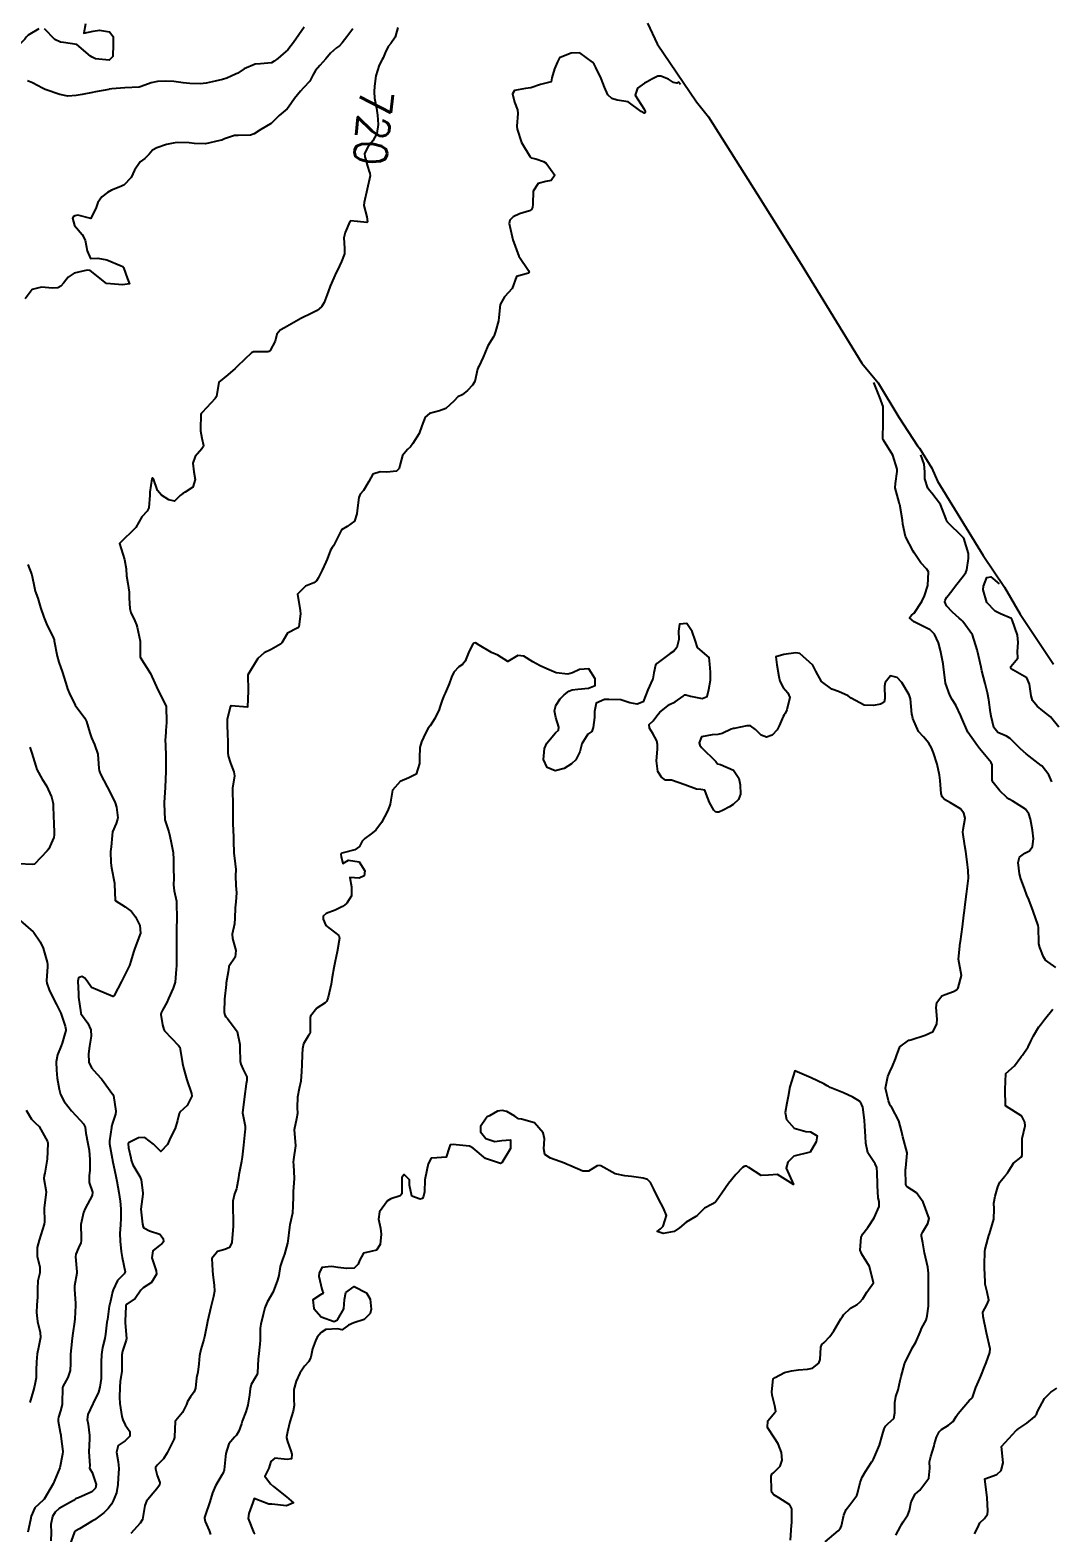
# Model space of a CAD drawing. Header units: metres. Extents: x 298520 to 308411, y 7433745 to 7450750.
# Drawn here: x 304753.3 to 304879.1, y 7439391.9 to 7439577.2 of the extents above; entities that cross this region are included whole.
import ezdxf
from ezdxf.enums import TextEntityAlignment as Align

# ---------------------------------------------------------------- set-up
doc = ezdxf.new("R2010")
doc.units = ezdxf.units.M
doc.header["$LTSCALE"] = 10
for name, color, linetype in [('Area', 45, 'Continuous'), ('Cotas', 45, 'Continuous'), ('Curvas de Nivel 1m', 11, 'Continuous'), ('Curvas de Nivel 5m', 15, 'Continuous')]:
    doc.layers.add(name, color=color, linetype=linetype)
doc.styles.add('Style-STANDARD', font='STANDARD.shx')

msp = doc.modelspace()

# ---------------------------------------------------------------- linework, layer by layer
at = {"layer": 'Area'}
msp.add_polyline3d([(304829.34, 7439578.03, 720.36), (304830.55, 7439575.45, 719.18), (304835.38, 7439568.32, 718.72), (304836.89, 7439566.45, 718.79), (304842.9, 7439556.89, 719.08), (304848.29, 7439548.29, 718.9), (304855.78, 7439536.12, 722.08), (304857.78, 7439533.69, 724.33), (304860.32, 7439529.45, 719.94), (304862.65, 7439525.91, 733.33), (304862.87, 7439525.65, 719.19), (304864.39, 7439523.17, 731.8), (304865.1, 7439521.56, 731.42), (304870.71, 7439512.41, 719.62), (304873.33, 7439508.52, 752.13), (304875.28, 7439505.16, 724.11), (304879.39, 7439499.01, 734.14)], dxfattribs=at)
at = {"layer": 'Curvas de Nivel 1m', "flags": 128}
for points, elevation in [([(304787.06, 7439577.53), (304785.75, 7439575.65), (304785.45, 7439575.24), (304785.03, 7439574.74), (304784.46, 7439574.22), (304783.79, 7439573.67), (304783.37, 7439573.32), (304783.01, 7439573.12), (304781.68, 7439573.02), (304781.01, 7439572.95), (304779.64, 7439572.37), (304779, 7439571.94), (304778.86, 7439571.86), (304778.61, 7439571.73), (304777.51, 7439571.23), (304776.99, 7439571.06), (304776.08, 7439570.86), (304774.98, 7439570.61), (304774.24, 7439570.53), (304772.98, 7439570.56), (304772.13, 7439570.66), (304770.98, 7439570.81), (304770.01, 7439570.86), (304768.98, 7439570.83), (304768.19, 7439570.65), (304766.98, 7439570.19), (304766.71, 7439570.13), (304764.97, 7439570.03), (304763.35, 7439569.91), (304763.02, 7439569.87), (304762.97, 7439569.85), (304761.35, 7439569.56), (304760.97, 7439569.48), (304759.69, 7439569.23), (304758.96, 7439569.08), (304757.91, 7439569.03), (304756.96, 7439569.24), (304755.14, 7439569.84), (304754.97, 7439569.91), (304754.79, 7439570.01), (304753.59, 7439570.64), (304752.98, 7439570.9)], 722), ([(304760.11, 7439577.95), (304759.89, 7439576.8), (304761.05, 7439577.02), (304761.85, 7439577.14), (304763.05, 7439576.93), (304763.51, 7439576.37), (304763.51, 7439575.91), (304763.52, 7439575.43), (304763.49, 7439573.91), (304763.01, 7439573.45), (304761.32, 7439573.63), (304761.01, 7439573.78), (304760.91, 7439573.84), (304760.72, 7439573.94), (304759.03, 7439575.38), (304757.39, 7439575.64), (304757.04, 7439575.66), (304756.32, 7439576), (304755.06, 7439577.33)], 723), ([(304754.37, 7439577.33), (304753.05, 7439576.55), (304752.8, 7439576.29), (304752.62, 7439576.04), (304751.83, 7439575.25), (304751.03, 7439575.14), (304749.46, 7439575.66), (304749.04, 7439575.85), (304748.57, 7439576.09), (304747.05, 7439576.83), (304746.29, 7439576.87), (304745.05, 7439576.6), (304743.1, 7439576.21), (304743.04, 7439576.22), (304742.9, 7439576.3), (304741.06, 7439577.46)], 723), ([(304793.06, 7439577.33), (304792.29, 7439576.33), (304791.72, 7439575.57), (304791.39, 7439575.23), (304791.03, 7439574.96), (304790.31, 7439574.3), (304789.72, 7439573.6), (304789, 7439572.8), (304788.45, 7439572.17), (304788.13, 7439571.62), (304787.74, 7439570.87), (304786.98, 7439570.03), (304786.58, 7439569.64), (304785.87, 7439568.73), (304785.12, 7439567.66), (304784.94, 7439567.46), (304783.97, 7439566.63), (304783.01, 7439565.68), (304782.97, 7439565.63), (304782.92, 7439565.6), (304781.7, 7439564.9), (304780.9, 7439564.36), (304780.42, 7439564.19), (304778.9, 7439564.18), (304778.47, 7439564.16), (304777.23, 7439563.75), (304777, 7439563.64), (304776.89, 7439563.61), (304776.68, 7439563.55), (304774.89, 7439563.15), (304773.49, 7439563.2), (304772.89, 7439563.27), (304771.4, 7439563.3), (304770.89, 7439563.24), (304770.1, 7439563.04), (304768.88, 7439562.65), (304768.38, 7439562.35), (304767.96, 7439561.86), (304767.41, 7439561.32), (304766.86, 7439560.93), (304766.13, 7439559.88), (304765.72, 7439559), (304764.83, 7439558.06), (304764.72, 7439558.01), (304764.44, 7439557.9), (304763.3, 7439557.44), (304762.82, 7439557.16), (304762.12, 7439556.62), (304761.64, 7439555.93), (304761.42, 7439555.31), (304760.78, 7439553.94), (304759.15, 7439554.33), (304758.79, 7439554.25), (304758.6, 7439554.16), (304758.49, 7439553.97), (304758.77, 7439553.09), (304759.69, 7439551.96), (304760.07, 7439551.28), (304760.33, 7439549.95), (304760.72, 7439549), (304761.61, 7439549.04), (304762.72, 7439548.84), (304764.5, 7439548.1), (304764.7, 7439548.01), (304764.78, 7439547.9), (304765.3, 7439546.5), (304765.51, 7439545.89), (304764.68, 7439545.76), (304762.68, 7439545.92), (304760.7, 7439547.51), (304760.33, 7439547.58), (304758.7, 7439547.21), (304757.97, 7439546.7), (304757.38, 7439545.98), (304757.05, 7439545.61), (304756.68, 7439545.41), (304756.05, 7439545.37), (304754.68, 7439545.46), (304753.52, 7439545.19), (304752.66, 7439544.04)], 721), ([(304833.44, 7439570.46), (304833.24, 7439570.7), (304833.15, 7439570.75), (304832.99, 7439570.6), (304832.58, 7439570.68), (304831.96, 7439571.1), (304831, 7439571.47), (304830.63, 7439571.48), (304829.9, 7439571.12), (304829.33, 7439570.79), (304828.99, 7439570.63), (304828.11, 7439570.01), (304827.84, 7439569.14), (304828.95, 7439567.41), (304829.09, 7439567.13), (304829.06, 7439567.01), (304828.94, 7439566.91), (304828.56, 7439567.13), (304826.96, 7439568.3), (304825.62, 7439568.52), (304824.97, 7439568.71), (304824.47, 7439569.19), (304824.07, 7439570.11), (304823.64, 7439571.19), (304823.01, 7439572.54), (304822.78, 7439572.97), (304822.6, 7439573.21), (304821.03, 7439574.35), (304819.96, 7439574.31), (304819.02, 7439573.95), (304818.52, 7439573.76), (304818.25, 7439573.26), (304817.9, 7439572.37), (304817.59, 7439571.26), (304817.47, 7439570.78), (304816.99, 7439570.64), (304816.17, 7439570.47), (304814.98, 7439570.06), (304814.33, 7439569.96), (304812.98, 7439569.71), (304812.74, 7439569.32), (304812.96, 7439568.29), (304813.36, 7439567.32), (304813.4, 7439566.86), (304813.26, 7439565.32), (304813.29, 7439564.94), (304813.82, 7439563.31), (304814.88, 7439561.52), (304815.01, 7439561.43), (304815.61, 7439561.29), (304816.56, 7439560.97), (304816.87, 7439560.76), (304817.92, 7439559.26), (304817.49, 7439558.61), (304816.84, 7439558.5), (304815.89, 7439558.24), (304815.28, 7439557.29), (304815.22, 7439555.7), (304815.18, 7439555.29), (304815.06, 7439555.04), (304814.8, 7439554.88), (304813.58, 7439554.53), (304812.79, 7439554.14), (304812.39, 7439553.72), (304812.32, 7439553.33), (304812.38, 7439552.94), (304812.75, 7439551.32), (304813.49, 7439549.31), (304814.71, 7439547.51), (304814.77, 7439547.3), (304814.7, 7439547.22), (304813.22, 7439546.79), (304812.68, 7439545.32), (304811.73, 7439544.27), (304811.2, 7439543.34), (304811.03, 7439541.74), (304810.98, 7439541.34), (304810.62, 7439540.03), (304810.47, 7439539.5), (304810.4, 7439539.35), (304809.7, 7439538.26), (304809.3, 7439537.36), (304809.11, 7439536.83), (304808.57, 7439535.71), (304808.45, 7439535.48), (304808.42, 7439535.37), (304808.08, 7439533.84), (304807.8, 7439533.38), (304807.17, 7439532.75), (304806.53, 7439532.22), (304805.98, 7439531.94), (304805.5, 7439531.41), (304804.5, 7439530.53), (304803.71, 7439530.22), (304802.5, 7439529.9), (304801.95, 7439529.45), (304801.55, 7439528.38), (304801.21, 7439527.46), (304800.45, 7439526.22), (304800.14, 7439525.78), (304799.79, 7439525.48), (304799.17, 7439524.74), (304798.86, 7439523.49), (304798.77, 7439523.14), (304798.41, 7439522.81), (304797.22, 7439522.69), (304796.41, 7439522.72), (304795.5, 7439522.44), (304795.02, 7439521.53), (304794.38, 7439520.43), (304793.95, 7439519.97), (304793.79, 7439519.55), (304793.62, 7439518.28), (304793.56, 7439517.55), (304793.25, 7439516.63), (304792.33, 7439515.96), (304791.67, 7439515.57), (304790.98, 7439514.25), (304790.68, 7439513.58), (304790.5, 7439513.39), (304790.29, 7439513.05), (304789.9, 7439511.97), (304789.74, 7439511.6), (304789.25, 7439510.61), (304788.78, 7439509.6), (304788.58, 7439509.28), (304788.24, 7439509.04), (304787.21, 7439508.64), (304786.22, 7439507.63), (304786.55, 7439505.63), (304786.59, 7439505.23), (304786.38, 7439503.63), (304786.31, 7439503.5), (304786.18, 7439503.44), (304784.98, 7439502.84), (304784.28, 7439501.66), (304784.15, 7439501.46), (304782.99, 7439500.82), (304782.14, 7439500.41), (304781.33, 7439499.69), (304780.11, 7439497.71), (304780.16, 7439495.71), (304780.06, 7439493.71), (304778.06, 7439493.89), (304777.97, 7439493.82), (304777.94, 7439493.73), (304777.58, 7439492.19), (304777.57, 7439491.73), (304777.62, 7439490.13), (304777.63, 7439489.73), (304777.63, 7439488.1), (304777.68, 7439487.73), (304777.98, 7439486.79), (304778.37, 7439485.73), (304778.45, 7439485.24), (304778.23, 7439483.73), (304778.21, 7439483.46), (304778.25, 7439481.73), (304778.26, 7439481.37), (304778.26, 7439479.73), (304778.26, 7439479.35), (304778.34, 7439477.73), (304778.36, 7439477.23), (304778.39, 7439475.72), (304778.47, 7439475.09), (304778.63, 7439473.72), (304778.61, 7439472.93), (304778.62, 7439471.72), (304778.7, 7439470.81), (304778.64, 7439469.72), (304778.53, 7439468.96), (304778.5, 7439467.72), (304778.46, 7439467), (304778.19, 7439465.73), (304778.24, 7439465.2), (304778.64, 7439463.72), (304778.53, 7439462.88), (304777.78, 7439461.73), (304777.75, 7439461.65), (304777.67, 7439461.11), (304777.46, 7439459.73), (304777.43, 7439459.51), (304777.23, 7439457.74), (304777.21, 7439456.14), (304777.29, 7439455.73), (304777.41, 7439455.54), (304777.6, 7439455.34), (304778.8, 7439453.72), (304779.14, 7439452.13), (304779.13, 7439451.71), (304779.18, 7439450.07), (304779.25, 7439449.71), (304779.53, 7439449.06), (304779.99, 7439448.17), (304779.99, 7439447.7), (304779.91, 7439447.3), (304779.69, 7439445.71), (304779.46, 7439443.71), (304779.79, 7439442.05), (304779.79, 7439441.7), (304779.76, 7439441.38), (304779.58, 7439439.71), (304779.4, 7439438.26), (304779.34, 7439437.76), (304779.33, 7439437.71), (304779.02, 7439436.06), (304778.98, 7439435.71), (304778.7, 7439434.36), (304778.45, 7439433.72), (304778.25, 7439432.81), (304778.27, 7439431.72), (304778.31, 7439430.72), (304778.29, 7439429.72), (304778.23, 7439428.77), (304778.15, 7439427.72), (304777.87, 7439427.12), (304777.26, 7439426.86), (304776.37, 7439426.63), (304775.68, 7439425.75), (304775.74, 7439424.27), (304775.8, 7439423.75), (304775.95, 7439422.49), (304776, 7439421.75), (304775.87, 7439421.08), (304775.56, 7439419.75), (304775.16, 7439418.01), (304775.1, 7439417.81), (304775.09, 7439417.76), (304774.77, 7439416.12), (304774.68, 7439415.76), (304774.31, 7439414.56), (304774.15, 7439413.77), (304774.08, 7439412.78), (304773.93, 7439411.77), (304773.79, 7439411.06), (304773.65, 7439409.77), (304773.51, 7439409.32), (304773.04, 7439408.71), (304772.68, 7439408.14), (304772.54, 7439407.78), (304772.05, 7439406.76), (304771.22, 7439405.8), (304771.15, 7439405.65), (304771.09, 7439403.8), (304771.08, 7439403.7), (304770.98, 7439403.47), (304770.19, 7439401.81), (304769.71, 7439401.06), (304768.94, 7439400.27), (304768.75, 7439400.01), (304768.73, 7439399.83), (304768.92, 7439399.01), (304769.25, 7439398.16), (304769.23, 7439397.83), (304768.91, 7439397.37), (304768.18, 7439396.56), (304767.62, 7439395.84), (304767.4, 7439395.33), (304767.18, 7439393.85), (304767.12, 7439393.59), (304766.86, 7439393.15), (304765.71, 7439391.87)], 719), ([(304879.69, 7439461.62), (304878.42, 7439462.53), (304878.14, 7439462.96), (304877.72, 7439464.1), (304877.6, 7439464.54), (304877.59, 7439464.68), (304877.54, 7439466.54), (304877.5, 7439466.79), (304876.88, 7439468.55), (304876.33, 7439470.01), (304876.12, 7439470.56), (304875.8, 7439471.37), (304875.37, 7439472.56), (304875.21, 7439473.18), (304875.05, 7439474.57), (304875.18, 7439475.24), (304875.85, 7439475.71), (304876.42, 7439475.99), (304876.81, 7439476.55), (304876.92, 7439477.5), (304876.79, 7439478.55), (304876.55, 7439479.91), (304876.34, 7439480.56), (304875.92, 7439481.15), (304874.39, 7439482.12), (304873.94, 7439482.37), (304873.62, 7439482.58), (304872.76, 7439483.41), (304871.96, 7439484.43), (304871.87, 7439484.61), (304871.85, 7439484.72), (304871.84, 7439486.61), (304871.69, 7439486.91), (304870.28, 7439488.63), (304870.02, 7439488.95), (304868.84, 7439490.64), (304868.06, 7439492.43), (304867.98, 7439492.65), (304867.36, 7439493.94), (304866.9, 7439494.67), (304866.62, 7439495.21), (304866.1, 7439496.68), (304865.83, 7439498.68), (304865.78, 7439499.04), (304865.48, 7439500.69), (304865.2, 7439501.65), (304864.73, 7439502.69), (304864.19, 7439503.25), (304863.21, 7439503.74), (304862.2, 7439504.23), (304861.66, 7439504.74), (304861.89, 7439505.05), (304862.21, 7439505.3), (304863.17, 7439506.72), (304863.5, 7439507.45), (304863.89, 7439508.71), (304863.97, 7439510.4), (304863.8, 7439510.71), (304863.04, 7439511.48), (304862.29, 7439512.59), (304862.22, 7439512.73), (304862.09, 7439512.94), (304861.17, 7439514.74), (304860.83, 7439516.25), (304860.77, 7439516.75), (304860.45, 7439518.67), (304860.43, 7439518.75), (304860.37, 7439518.92), (304859.89, 7439520.75), (304859.9, 7439521.26), (304860.13, 7439522.75), (304860.13, 7439523.04), (304859.57, 7439524.76), (304858.46, 7439526.63), (304858.4, 7439526.71), (304858.37, 7439526.77), (304858.36, 7439526.88), (304858.39, 7439528.77), (304858.4, 7439530.66), (304858.38, 7439530.77), (304858.33, 7439530.96), (304858.07, 7439531.69), (304857.25, 7439533.74)], 719), ([(304753, 7439511.3), (304753.5, 7439510.03), (304753.83, 7439508.43), (304753.91, 7439508.02), (304754.22, 7439507.13), (304754.58, 7439506.01), (304754.97, 7439504.79), (304755.32, 7439504), (304756.16, 7439502.21), (304756.23, 7439501.99), (304756.26, 7439501.88), (304756.62, 7439499.99), (304756.84, 7439499.27), (304757.29, 7439497.98), (304757.79, 7439496.27), (304757.88, 7439495.97), (304758.08, 7439495.46), (304758.85, 7439493.96), (304760.04, 7439492.35), (304760.25, 7439491.95), (304760.64, 7439490.56), (304760.84, 7439489.94), (304761.2, 7439489.13), (304761.61, 7439487.93), (304761.73, 7439486.16), (304761.79, 7439485.92), (304761.84, 7439485.8), (304761.96, 7439485.46), (304762.78, 7439483.91), (304763.68, 7439482.14), (304763.78, 7439481.9), (304763.91, 7439481.39), (304764.09, 7439480.09), (304764.07, 7439479.9), (304763.89, 7439479.37), (304763.43, 7439478.35), (304763.38, 7439477.9), (304763.26, 7439476.5), (304763.19, 7439475.91), (304763.22, 7439474.52), (304763.31, 7439473.91), (304763.68, 7439472.02), (304763.69, 7439471.9), (304763.77, 7439469.9), (304765, 7439469.12), (304765.76, 7439468.51), (304766.27, 7439467.86), (304766.79, 7439466.81), (304766.89, 7439465.86), (304766.57, 7439465), (304766.13, 7439463.87), (304766.03, 7439463.53), (304765.68, 7439462.41), (304765.55, 7439462), (304765.52, 7439461.87), (304765.42, 7439461.62), (304764.56, 7439459.89), (304763.64, 7439458.16), (304763.47, 7439458.06), (304761.64, 7439458.83), (304760.86, 7439459.14), (304760.33, 7439459.94), (304760.03, 7439460.32), (304759.66, 7439460.51), (304759.25, 7439460.36), (304759.18, 7439459.95), (304759.23, 7439458.36), (304759.26, 7439457.95), (304759.53, 7439456.02), (304759.55, 7439455.95), (304759.6, 7439455.83), (304760.4, 7439454.75), (304760.78, 7439453.93), (304760.81, 7439453.16), (304760.61, 7439451.93), (304760.49, 7439450.99), (304760.51, 7439449.94), (304760.85, 7439449.25), (304761.52, 7439448.53), (304762.09, 7439447.91), (304763.48, 7439445.99), (304763.53, 7439445.9), (304763.54, 7439445.84), (304763.86, 7439443.9), (304763.81, 7439443.55), (304763.45, 7439442.45), (304763.33, 7439442.02), (304763.31, 7439441.9), (304763.07, 7439440.26), (304763.07, 7439439.9), (304763.39, 7439438.09), (304763.43, 7439437.9), (304763.44, 7439437.85), (304763.83, 7439435.9), (304763.95, 7439435.3), (304764.21, 7439433.89), (304764.38, 7439432.84), (304764.46, 7439431.89), (304764.46, 7439430.73), (304764.42, 7439429.89), (304764.34, 7439428.84), (304764.37, 7439427.89), (304764.51, 7439426.63), (304764.61, 7439425.89), (304764.99, 7439424.12), (304764.89, 7439423.88), (304764.07, 7439423.04), (304763.51, 7439421.9), (304763.45, 7439421.65), (304763.18, 7439420.5), (304763.06, 7439420.02), (304763.04, 7439419.9), (304762.8, 7439418.26), (304762.75, 7439417.9), (304762.58, 7439416.45), (304762.49, 7439415.91), (304762.22, 7439414.8), (304762.06, 7439413.91), (304762.02, 7439412.98), (304762.05, 7439411.91), (304762.02, 7439410.96), (304761.88, 7439409.91), (304761.69, 7439409.27), (304761.07, 7439407.92), (304761.06, 7439407.9), (304761.03, 7439407.84), (304760.41, 7439406.53), (304760.32, 7439405.93), (304760.42, 7439405.36), (304760.6, 7439403.93), (304760.58, 7439403.53), (304760.53, 7439401.93), (304760.62, 7439400.24), (304760.61, 7439399.92), (304760.71, 7439399.7), (304760.93, 7439399.37), (304761.43, 7439397.91), (304761.35, 7439397.47), (304760.9, 7439397.02), (304759.23, 7439396.28), (304758.89, 7439396.14), (304758.78, 7439396.07), (304758.61, 7439395.95), (304757.52, 7439395.33), (304756.88, 7439394.94), (304756.36, 7439394.49), (304756.03, 7439393.98), (304755.85, 7439392.98), (304755.87, 7439391.98), (304755.85, 7439390.96)], 721), ([(304880.04, 7439491.23), (304879.02, 7439492.52), (304878.07, 7439493.27), (304877.36, 7439493.82), (304876.79, 7439494.55), (304876.64, 7439495.1), (304876.45, 7439496.55), (304876.11, 7439497.34), (304874.38, 7439498.33), (304874.13, 7439498.51), (304874.12, 7439498.58), (304874.13, 7439498.73), (304874.98, 7439499.74), (304874.94, 7439500.57), (304875.03, 7439501.7), (304874.97, 7439502.57), (304874.29, 7439504.49), (304874.2, 7439504.62), (304872.84, 7439505.23), (304872.21, 7439505.54), (304871.16, 7439506.62), (304870.71, 7439508.16), (304870.76, 7439508.62), (304871.17, 7439509.71), (304871.68, 7439509.78), (304872.71, 7439508.91)], 721), ([(304851.27, 7439390.84), (304852.86, 7439392.18), (304853.16, 7439392.51), (304853.27, 7439392.82), (304853.55, 7439394.14), (304853.86, 7439394.81), (304854.29, 7439395.41), (304854.9, 7439396.21), (304855.14, 7439396.56), (304855.25, 7439396.8), (304855.58, 7439398.14), (304855.81, 7439398.79), (304856.21, 7439399.52), (304856.96, 7439400.66), (304857.02, 7439400.72), (304857.07, 7439400.78), (304857.2, 7439401.01), (304857.94, 7439402.77), (304858.32, 7439404.08), (304858.52, 7439404.76), (304858.67, 7439405.09), (304859.01, 7439405.41), (304859.7, 7439406.06), (304859.84, 7439406.74), (304859.82, 7439407.96), (304859.96, 7439408.74), (304860.24, 7439409.56), (304860.51, 7439410.74), (304860.6, 7439411.22), (304861.02, 7439412.73), (304861.04, 7439412.79), (304861.11, 7439412.95), (304861.99, 7439414.72), (304862.42, 7439415.43), (304862.94, 7439416.7), (304863.16, 7439417.23), (304863.69, 7439418.18), (304863.84, 7439418.69), (304863.99, 7439419.89), (304864, 7439420.69), (304863.97, 7439421.94), (304863.97, 7439422.69), (304863.98, 7439423.95), (304863.89, 7439424.69), (304863.5, 7439426.47), (304863.45, 7439426.7), (304863.28, 7439427.7), (304863.11, 7439428.52), (304863.13, 7439428.7), (304863.3, 7439429.05), (304863.92, 7439430.08), (304864.05, 7439430.69), (304863.34, 7439432.7), (304862.5, 7439433.86), (304861.36, 7439434.6), (304861.23, 7439434.73), (304861.18, 7439434.92), (304861.17, 7439436.73), (304861.19, 7439436.94), (304861.37, 7439438.73), (304861.36, 7439438.78), (304860.82, 7439440.74), (304860.67, 7439441.51), (304860.34, 7439442.74), (304859.48, 7439444.36), (304859.32, 7439444.59), (304859.24, 7439444.75), (304859.06, 7439445.19), (304858.7, 7439446.76), (304858.98, 7439448.21), (304859.23, 7439448.75), (304859.54, 7439449.45), (304859.93, 7439450.36), (304860.04, 7439450.75), (304860.45, 7439451.86), (304861.58, 7439452.66), (304861.64, 7439452.67), (304861.82, 7439452.73), (304863.59, 7439453.27), (304864.55, 7439453.74), (304865.01, 7439454.69), (304865.04, 7439455.26), (304864.94, 7439456.69), (304865.01, 7439457.31), (304865.64, 7439458.12), (304866.04, 7439458.29), (304867.06, 7439458.67), (304867.44, 7439458.87), (304867.66, 7439459.11), (304868.06, 7439460.65), (304867.7, 7439462.66), (304867.89, 7439464.66), (304867.91, 7439464.85), (304868.17, 7439466.65), (304868.35, 7439468.06), (304868.42, 7439468.65), (304868.51, 7439469.38), (304868.65, 7439470.65), (304868.79, 7439471.66), (304868.9, 7439472.64), (304868.87, 7439473.6), (304868.74, 7439474.64), (304868.58, 7439475.92), (304868.45, 7439476.64), (304868.22, 7439478.32), (304868.25, 7439478.65), (304868.51, 7439480.04), (304868.35, 7439480.65), (304867.92, 7439481.17), (304866.7, 7439481.9), (304865.94, 7439482.33), (304865.65, 7439482.68), (304865.55, 7439483.08), (304865.42, 7439484.69), (304865.34, 7439485.32), (304865.06, 7439486.69), (304864.6, 7439488.1), (304864.34, 7439488.7), (304864.02, 7439489.28), (304863.36, 7439490.04), (304862.75, 7439490.72), (304862.06, 7439492.33), (304861.97, 7439492.73), (304861.95, 7439492.84), (304861.77, 7439494.73), (304861.59, 7439495.24), (304860.69, 7439496.74), (304860.11, 7439497.38), (304859.31, 7439497.56), (304858.65, 7439496.76), (304858.57, 7439496.29), (304858.62, 7439494.76), (304858.51, 7439494.33), (304858.08, 7439494.1), (304857.22, 7439493.92), (304856.07, 7439493.97), (304854.46, 7439494.82), (304854.09, 7439495.11), (304852.9, 7439495.64), (304852.09, 7439495.92), (304850.8, 7439496.86), (304850.12, 7439498.14), (304849.73, 7439498.87), (304848.15, 7439500.31), (304847.64, 7439500.39), (304846.15, 7439500.19), (304845.16, 7439499.91), (304845.28, 7439498.93), (304845.56, 7439497.47), (304845.67, 7439496.92), (304846.09, 7439496.12), (304846.65, 7439495.47), (304846.89, 7439494.91), (304846.54, 7439493.39), (304846.33, 7439492.92), (304846.21, 7439492.77), (304846.06, 7439492.57), (304845.58, 7439491.39), (304845.34, 7439490.93), (304844.71, 7439490.25), (304844.02, 7439490.01), (304843.35, 7439490.27), (304842.68, 7439490.96), (304842.04, 7439491.41), (304841.6, 7439491.42), (304840.03, 7439491.09), (304839.95, 7439491.08), (304839.68, 7439490.99), (304838.57, 7439490.46), (304838.03, 7439490.33), (304837.32, 7439490.31), (304836.02, 7439490.06), (304835.73, 7439489.33), (304835.79, 7439489.04), (304836.01, 7439488.74), (304837.76, 7439487.01), (304837.86, 7439486.89), (304837.98, 7439486.74), (304838.35, 7439486.63), (304839.97, 7439485.95), (304840.6, 7439484.98), (304840.78, 7439484.15), (304840.81, 7439482.98), (304840.57, 7439482.35), (304839.92, 7439481.71), (304839.48, 7439481.43), (304838.7, 7439481), (304838.16, 7439480.76), (304837.91, 7439480.76), (304837.73, 7439480.83), (304837.52, 7439481.02), (304837, 7439481.95), (304836.6, 7439483.03), (304836.42, 7439483.5), (304835.95, 7439483.55), (304835.38, 7439483.62), (304833.95, 7439484.14), (304832.33, 7439484.71), (304831.96, 7439484.73), (304831.58, 7439484.71), (304831.1, 7439485.09), (304830.64, 7439485.77), (304830.45, 7439487.1), (304830.59, 7439488.52), (304830.59, 7439489.1), (304830.49, 7439489.58), (304830.03, 7439490.46), (304829.6, 7439491.11), (304829.57, 7439491.59), (304830.05, 7439492.03), (304830.52, 7439492.64), (304830.88, 7439493.1), (304832.07, 7439494.02), (304832.77, 7439494.38), (304833.76, 7439495.06), (304833.93, 7439495.22), (304834.08, 7439495.24), (304834.64, 7439495.05), (304836.08, 7439494.76), (304836.72, 7439495.03), (304836.93, 7439495.87), (304837.12, 7439497.02), (304837.13, 7439498.02), (304837.05, 7439499.03), (304836.94, 7439499.82), (304836.15, 7439500.55), (304835.54, 7439501.05), (304835.23, 7439501.98), (304834.86, 7439503.05), (304834.19, 7439504.02), (304833.32, 7439503.94), (304833.16, 7439503.07), (304833.2, 7439502.04), (304832.99, 7439501.07), (304832.6, 7439500.62), (304832.15, 7439500.31), (304830.52, 7439499.1), (304830.35, 7439498.88), (304830.12, 7439497.96), (304830.01, 7439497.21), (304829.98, 7439497.11), (304829.38, 7439495.83), (304829.12, 7439495.12), (304828.84, 7439494.35), (304828.07, 7439494.08), (304827.18, 7439494.25), (304826.08, 7439494.6), (304824.58, 7439494.67), (304824.08, 7439494.64), (304823.04, 7439494.22), (304822.82, 7439493.19), (304822.82, 7439492.42), (304822.65, 7439491.19), (304822.51, 7439490.71), (304822.02, 7439490.37), (304821.27, 7439489.21), (304821.03, 7439488.19), (304820.54, 7439487.22), (304819.98, 7439486.73), (304819.08, 7439486.14), (304817.97, 7439485.87), (304816.99, 7439486.29), (304816.55, 7439487.27), (304816.68, 7439488.6), (304816.96, 7439489.27), (304818.03, 7439490.53), (304818.41, 7439490.87), (304818.42, 7439491.25), (304818.05, 7439492.45), (304817.91, 7439493.25), (304818.07, 7439493.91), (304818.6, 7439494.73), (304819.11, 7439495.24), (304819.65, 7439495.67), (304820.09, 7439495.84), (304820.79, 7439495.92), (304822.09, 7439496.06), (304822.9, 7439496.38), (304822.89, 7439497.19), (304822.12, 7439498.43), (304820.97, 7439498.37), (304820.11, 7439497.95), (304819.56, 7439497.79), (304818.11, 7439497.95), (304816.97, 7439498.42), (304816.13, 7439498.8), (304815.24, 7439499.29), (304814.14, 7439499.98), (304813.39, 7439500.06), (304812.13, 7439499.32), (304810.92, 7439500.12), (304810.14, 7439500.43), (304808.6, 7439501.37), (304808.16, 7439501.65), (304807.94, 7439501.58), (304807.8, 7439501.38), (304807.37, 7439500.6), (304806.89, 7439499.39), (304806.57, 7439498.95), (304806.12, 7439498.67), (304805.51, 7439498.01), (304805.22, 7439497.41), (304804.93, 7439496.58), (304804.44, 7439495.42), (304804.32, 7439495.18), (304804.07, 7439494.57), (304803.77, 7439493.72), (304803.67, 7439493.42), (304803.17, 7439492.3), (304802.57, 7439491.43), (304802.35, 7439491.12), (304802.02, 7439490.52), (304801.5, 7439489.45), (304801.3, 7439488.75), (304801.26, 7439487.45), (304801.28, 7439486.76), (304800.84, 7439485.46), (304799.96, 7439485), (304798.87, 7439484.56), (304797.94, 7439483.49), (304797.64, 7439481.77), (304797.57, 7439481.5), (304797.32, 7439480.91), (304796.6, 7439479.51), (304795.88, 7439478.54), (304795.32, 7439478.08), (304794.52, 7439477.53), (304794.21, 7439477.19), (304793.86, 7439476.55), (304793.29, 7439476.11), (304791.85, 7439475.75), (304791.71, 7439475.7), (304791.59, 7439475.56), (304791.6, 7439475.32), (304791.83, 7439474.45), (304792.53, 7439474.85), (304793.83, 7439474.64), (304794.53, 7439473.53), (304794.43, 7439472.92), (304793.81, 7439472.65), (304792.66, 7439472.7), (304792.9, 7439471.55), (304792.87, 7439470.46), (304792.29, 7439469.55), (304792.02, 7439469.3), (304791.77, 7439469.15), (304790.89, 7439468.7), (304789.76, 7439468.26), (304789.38, 7439467.97), (304789.41, 7439467.59), (304789.74, 7439466.8), (304791.31, 7439465.57), (304791.4, 7439465.25), (304791.11, 7439463.57), (304790.87, 7439462.39), (304790.72, 7439461.57), (304790.5, 7439460.42), (304790.37, 7439459.58), (304790.02, 7439457.97), (304789.88, 7439457.59), (304789.8, 7439457.42), (304789.63, 7439457.25), (304788.61, 7439456.61), (304787.83, 7439455.61), (304787.79, 7439455.42), (304787.79, 7439453.61), (304787.74, 7439453.45), (304787.58, 7439453.23), (304786.95, 7439452.23), (304786.85, 7439451.62), (304786.82, 7439450.9), (304786.76, 7439449.62), (304786.73, 7439448.82), (304786.63, 7439447.62), (304786.42, 7439446.71), (304786.21, 7439445.63), (304786.2, 7439444.36), (304786.25, 7439443.63), (304786.12, 7439442.96), (304785.82, 7439441.63), (304785.96, 7439440.18), (304785.97, 7439439.63), (304785.73, 7439437.97), (304785.7, 7439437.64), (304785.72, 7439437.3), (304785.81, 7439435.63), (304785.71, 7439434), (304785.68, 7439433.63), (304785.64, 7439431.95), (304785.63, 7439431.64), (304785.6, 7439431.35), (304785.3, 7439429.9), (304785.26, 7439429.68), (304785.25, 7439429.64), (304785.03, 7439427.89), (304784.98, 7439427.64), (304784.61, 7439426.29), (304784.39, 7439425.65), (304784.11, 7439424.77), (304783.91, 7439423.65), (304783.77, 7439423.1), (304783.25, 7439421.66), (304783.23, 7439421.63), (304783.2, 7439421.56), (304782.49, 7439420.36), (304782.22, 7439419.67), (304781.98, 7439418.86), (304781.71, 7439417.67), (304781.65, 7439417.17), (304781.61, 7439415.68), (304781.6, 7439415.2), (304781.43, 7439413.68), (304781.39, 7439413.38), (304781.31, 7439411.68), (304781.28, 7439411.48), (304781.07, 7439411.15), (304780.51, 7439410.24), (304780.39, 7439409.69), (304780.32, 7439408.97), (304780.11, 7439407.69), (304779.87, 7439406.86), (304779.43, 7439405.71), (304779.32, 7439405.38), (304778.99, 7439404.46), (304778.72, 7439403.98), (304778.45, 7439403.72), (304777.78, 7439402.91), (304777.39, 7439401.73), (304777.34, 7439401.35), (304777.2, 7439399.73), (304777.14, 7439399.51), (304776.93, 7439399.12), (304776.12, 7439397.74), (304775.76, 7439396.89), (304775.41, 7439395.75), (304774.87, 7439394.07), (304774.78, 7439393.85), (304774.77, 7439393.76), (304774.86, 7439393.35), (304775.33, 7439392.24), (304775.53, 7439391.75)], 718), ([(304753.25, 7439488.78), (304753.49, 7439488.03), (304753.97, 7439486.45), (304754.13, 7439486.02), (304754.77, 7439484.82), (304755.31, 7439484), (304755.92, 7439482.65), (304756.09, 7439481.99), (304756.11, 7439481.79), (304756.18, 7439479.99), (304756.2, 7439479.67), (304756.26, 7439477.99), (304756.19, 7439477.66), (304755.86, 7439476.92), (304755.57, 7439476.27), (304755.39, 7439476), (304753.83, 7439474.37), (304753.54, 7439474.3), (304751.83, 7439474.41)], 722), ([(304751.75, 7439467.65), (304753.65, 7439466.02), (304753.72, 7439465.95), (304754.5, 7439464.8), (304754.89, 7439464), (304755.38, 7439462.3), (304755.42, 7439461.99), (304755.42, 7439461.74), (304755.32, 7439460), (304755.35, 7439459.7), (304755.64, 7439458.88), (304756.05, 7439457.99), (304756.55, 7439457.05), (304757.07, 7439455.98), (304757.59, 7439454.39), (304757.67, 7439453.97), (304757.67, 7439453.88), (304757.58, 7439453.46), (304757.23, 7439452.31), (304757.11, 7439451.97), (304756.65, 7439450.87), (304756.5, 7439449.98), (304756.54, 7439448.96), (304756.63, 7439447.98), (304756.85, 7439446.62), (304757.04, 7439445.97), (304757.47, 7439445.12), (304758.39, 7439443.96), (304759.45, 7439442.81), (304759.86, 7439442.35), (304760.06, 7439441.94), (304760.16, 7439441.21), (304760.4, 7439439.94), (304760.57, 7439439.1), (304760.65, 7439437.93), (304760.65, 7439436.66), (304760.57, 7439435.93), (304760.54, 7439435.12), (304760.97, 7439433.93), (304760.92, 7439433.51), (304760.07, 7439431.94), (304759.85, 7439431.41), (304759.54, 7439429.95), (304759.58, 7439428.25), (304759.57, 7439427.95), (304759.52, 7439427.7), (304759.26, 7439427.09), (304758.91, 7439426.29), (304758.86, 7439425.95), (304759.05, 7439424.12), (304759.05, 7439423.95), (304758.77, 7439422.39), (304758.74, 7439421.95), (304758.88, 7439420.25), (304758.88, 7439419.95), (304758.8, 7439418.31), (304758.77, 7439417.95), (304758.54, 7439416.54), (304758.47, 7439415.96), (304758.32, 7439414.75), (304758.24, 7439413.96), (304758.25, 7439412.8), (304758.21, 7439411.96), (304757.94, 7439411.09), (304757.32, 7439409.97), (304757.26, 7439409.76), (304757.24, 7439407.97), (304757.22, 7439407.78), (304757.02, 7439406.98), (304756.78, 7439406.2), (304756.72, 7439405.97), (304756.72, 7439405.7), (304756.99, 7439404.35), (304757.06, 7439403.97), (304757.07, 7439403.88), (304757.3, 7439401.97), (304757.26, 7439401.66), (304756.93, 7439399.97), (304756.12, 7439397.98), (304755.01, 7439396.11), (304754.92, 7439396), (304754.89, 7439395.97), (304753.85, 7439395.04), (304753.4, 7439394.01), (304753.31, 7439393.57), (304752.99, 7439392.02)], 722), ([(304859.94, 7439391.65), (304860.52, 7439392.73), (304860.64, 7439392.96), (304860.87, 7439393.31), (304861.45, 7439394.15), (304861.63, 7439394.72), (304861.85, 7439395.77), (304862.35, 7439396.72), (304862.65, 7439396.98), (304862.92, 7439397.2), (304864.03, 7439398.69), (304864.15, 7439399.9), (304864.11, 7439400.69), (304864.29, 7439401.36), (304864.67, 7439402.68), (304864.74, 7439402.93), (304864.99, 7439403.75), (304865.28, 7439404.4), (304865.58, 7439404.67), (304866.47, 7439405.2), (304867.02, 7439405.68), (304867.41, 7439406.27), (304867.65, 7439406.65), (304869.05, 7439408.3), (304869.23, 7439408.45), (304869.39, 7439408.63), (304869.81, 7439409.88), (304870.15, 7439410.62), (304870.44, 7439411.26), (304870.97, 7439412.61), (304871.02, 7439412.7), (304871.11, 7439412.91), (304871.56, 7439414.17), (304871.6, 7439414.61), (304871.15, 7439416.61), (304870.72, 7439418.61), (304870.67, 7439419.13), (304871.19, 7439420.03), (304871.42, 7439420.61), (304871.21, 7439421.63), (304870.98, 7439422.61), (304870.95, 7439422.89), (304870.9, 7439424.61), (304870.89, 7439424.97), (304870.92, 7439426.61), (304870.97, 7439426.92), (304871.29, 7439428.16), (304871.42, 7439428.61), (304871.49, 7439428.8), (304872.05, 7439430.6), (304872.06, 7439431.87), (304872.05, 7439432.6), (304872.21, 7439433.46), (304872.52, 7439434.59), (304872.79, 7439435.17), (304873.38, 7439435.9), (304873.7, 7439436.26), (304873.88, 7439436.58), (304874.45, 7439437.53), (304875.41, 7439438.25), (304875.52, 7439438.45), (304875.53, 7439438.56), (304875.53, 7439440.46), (304875.54, 7439440.56), (304875.91, 7439442.1), (304875.86, 7439442.56), (304875.47, 7439443.29), (304873.48, 7439444.58), (304873.43, 7439446.58), (304873.53, 7439448.58), (304874.6, 7439449.51), (304875.36, 7439450.56), (304875.44, 7439450.68), (304875.56, 7439450.83), (304876.27, 7439451.86), (304876.59, 7439452.55), (304876.92, 7439453.22), (304877.6, 7439454.3), (304877.77, 7439454.54), (304878.29, 7439455.21), (304879.3, 7439456.51)], 719), ([(304847, 7439391.05), (304847.12, 7439392.9), (304847.16, 7439393.19), (304847.15, 7439394.9), (304846.89, 7439395.4), (304845.54, 7439396.28), (304844.91, 7439396.64), (304844.7, 7439396.92), (304844.62, 7439397.22), (304844.58, 7439398.92), (304844.69, 7439399.17), (304844.94, 7439399.39), (304845.69, 7439400.17), (304845.97, 7439400.91), (304845.89, 7439401.83), (304845.48, 7439402.92), (304844.99, 7439403.61), (304844.15, 7439404.93), (304844.18, 7439405.76), (304845.03, 7439406.78), (304845.11, 7439406.84), (304845.19, 7439406.92), (304845.04, 7439407.6), (304844.71, 7439408.92), (304844.66, 7439409.32), (304844.84, 7439410.92), (304844.96, 7439411.03), (304845.08, 7439411.1), (304846.26, 7439411.73), (304847.09, 7439411.93), (304847.95, 7439412.02), (304849.09, 7439412.12), (304849.7, 7439412.26), (304850.48, 7439412.86), (304850.65, 7439413.31), (304850.71, 7439414.85), (304850.84, 7439415.14), (304851.13, 7439415.41), (304851.84, 7439416.14), (304852.32, 7439416.83), (304853.17, 7439418.32), (304853.37, 7439418.62), (304853.52, 7439418.82), (304854.37, 7439419.62), (304855.19, 7439420.1), (304855.58, 7439420.4), (304855.89, 7439420.79), (304856.39, 7439421.6), (304857.22, 7439422.78), (304856.71, 7439424.79), (304855.78, 7439426.28), (304855.58, 7439426.8), (304855.69, 7439428.4), (304855.9, 7439428.79), (304856.52, 7439429.57), (304857.31, 7439430.78), (304857.92, 7439432.18), (304857.89, 7439432.77), (304857.8, 7439433.23), (304857.72, 7439434.77), (304857.64, 7439436.52), (304857.63, 7439436.78), (304857.61, 7439436.99), (304857.4, 7439437.42), (304856.51, 7439438.79), (304856.25, 7439439.97), (304856.23, 7439440.79), (304856.15, 7439442.09), (304856.09, 7439442.79), (304855.88, 7439444.4), (304855.74, 7439444.8), (304855.49, 7439445.14), (304854.65, 7439445.65), (304853.5, 7439446.16), (304851.88, 7439446.84), (304851.64, 7439446.98), (304851.51, 7439447.05), (304851.09, 7439447.28), (304849.52, 7439448.04), (304847.53, 7439448.89), (304846.9, 7439446.9), (304846.69, 7439445.71), (304846.51, 7439444.9), (304846.31, 7439443.74), (304846.5, 7439442.9), (304847.45, 7439441.83), (304848.89, 7439441.43), (304849.44, 7439441.38), (304850.27, 7439440.86), (304850.16, 7439440.13), (304849.41, 7439438.87), (304847.41, 7439438.37), (304846.67, 7439437.64), (304846.44, 7439436.91), (304847.36, 7439434.9), (304845.38, 7439436.13), (304844.27, 7439436.04), (304843.38, 7439435.98), (304841.84, 7439436.96), (304841.58, 7439437.16), (304841.39, 7439437.15), (304841.26, 7439437.1), (304841.06, 7439436.97), (304840.24, 7439436.12), (304839.36, 7439434.99), (304838.53, 7439433.82), (304837.95, 7439433), (304837.68, 7439432.67), (304837.33, 7439432.47), (304836.39, 7439431.96), (304835.48, 7439431.04), (304835.31, 7439430.93), (304834.12, 7439430.24), (304833.3, 7439429.52), (304832.63, 7439429.07), (304831.29, 7439428.84), (304830.55, 7439429.1), (304830.96, 7439429.43), (304831.3, 7439429.75), (304831.68, 7439431.08), (304831.33, 7439431.96), (304830.72, 7439433.1), (304830.15, 7439434.31), (304829.74, 7439435.11), (304829.37, 7439435.48), (304828.81, 7439435.68), (304827.37, 7439435.86), (304826.57, 7439435.95), (304825.38, 7439436.19), (304823.6, 7439437.18), (304823.39, 7439437.24), (304823.15, 7439437.18), (304822.08, 7439436.51), (304821.38, 7439436.51), (304819.77, 7439437.23), (304819.39, 7439437.4), (304819.14, 7439437.49), (304817.4, 7439438.11), (304816.72, 7439438.58), (304816.58, 7439439.26), (304816.68, 7439440.51), (304816.51, 7439441.26), (304815.45, 7439442.47), (304813.83, 7439442.93), (304813.46, 7439442.98), (304813, 7439443.31), (304812.02, 7439443.87), (304811.47, 7439444.02), (304810.89, 7439443.91), (304809.88, 7439443.35), (304809.61, 7439443.2), (304809.46, 7439443.07), (304808.77, 7439442.03), (304808.77, 7439441.36), (304809.42, 7439440.54), (304810.56, 7439440.2), (304811.42, 7439440.29), (304812.48, 7439440.37), (304812.49, 7439439.31), (304811.4, 7439437.57), (304811.25, 7439437.48), (304809.4, 7439438.09), (304807.89, 7439439.37), (304807.42, 7439439.62), (304805.79, 7439439.77), (304805.42, 7439439.79), (304805.06, 7439439.76), (304804.9, 7439439.41), (304804.55, 7439438.26), (304803.4, 7439438.17), (304802.71, 7439438.12), (304802.33, 7439437.43), (304802.15, 7439436.66), (304801.91, 7439435.44), (304801.87, 7439433.96), (304801.77, 7439433.44), (304801.63, 7439433.15), (304801.34, 7439433.06), (304800.33, 7439433.46), (304800.02, 7439434.8), (304800.05, 7439435.46), (304799.37, 7439436.11), (304799.08, 7439435.76), (304799.08, 7439435.47), (304799.07, 7439433.75), (304798.9, 7439433.47), (304797.72, 7439433.1), (304797.34, 7439432.88), (304796.32, 7439431.51), (304796.23, 7439430.59), (304796.47, 7439429.5), (304796.53, 7439428.74), (304796.4, 7439427.5), (304795.97, 7439426.8), (304795.26, 7439426.63), (304794.37, 7439426.42), (304793.85, 7439425.53), (304793.72, 7439425.05), (304793.23, 7439424.58), (304792.27, 7439424.51), (304791.23, 7439424.65), (304790.44, 7439424.77), (304789.23, 7439424.66), (304788.88, 7439423.94), (304788.85, 7439423.59), (304789.21, 7439422), (304789.33, 7439421.72), (304789.41, 7439421.59), (304789.37, 7439421.42), (304789.2, 7439421.35), (304788.11, 7439420.67), (304788.26, 7439419.6), (304789.16, 7439418.59), (304790.73, 7439418.01), (304791.16, 7439418.21), (304791.93, 7439419.56), (304792.03, 7439420.72), (304792.19, 7439421.56), (304793.21, 7439422.29), (304794.75, 7439421.52), (304795.19, 7439420.75), (304795.32, 7439419.52), (304795.17, 7439418.99), (304794.43, 7439418.25), (304793.16, 7439417.83), (304792.52, 7439417.55), (304791.73, 7439416.98), (304791.15, 7439417.09), (304789.71, 7439417.01), (304789.14, 7439416.64), (304788.66, 7439416.06), (304788.43, 7439415.6), (304788.09, 7439414.62), (304787.87, 7439413.6), (304787.63, 7439413.08), (304787.09, 7439412.49), (304786.5, 7439411.62), (304786.05, 7439410.64), (304785.79, 7439409.63), (304785.79, 7439408.38), (304785.81, 7439407.63), (304785.7, 7439406.96), (304785.29, 7439405.64), (304784.99, 7439404.4), (304784.86, 7439403.77), (304784.86, 7439403.64), (304784.98, 7439403.21), (304785.41, 7439402.07), (304785.54, 7439401.63), (304785.51, 7439401.07), (304784.95, 7439401), (304783.44, 7439401.17), (304782.95, 7439400.72), (304782.7, 7439399.9), (304782.59, 7439399.67), (304782.19, 7439398.94), (304782.92, 7439397.97), (304783.28, 7439397.66), (304784.89, 7439396.4), (304785.74, 7439395.63), (304784.88, 7439395.28), (304783.07, 7439395.47), (304782.88, 7439395.48), (304782.71, 7439395.49), (304782.16, 7439395.67), (304780.89, 7439396.17), (304780.76, 7439395.82), (304780.73, 7439395.69), (304780.24, 7439394.33), (304780.16, 7439393.7), (304780.85, 7439391.95), (304780.99, 7439391.83)], 717), ([(304752.78, 7439444.03), (304753.45, 7439442.95), (304753.92, 7439442.49), (304754.4, 7439442.01), (304755.42, 7439440.19), (304755.48, 7439439.99), (304755.48, 7439439.92), (304755.39, 7439437.99), (304755.1, 7439436.26), (304755.02, 7439436), (304754.97, 7439435.61), (304755.27, 7439433.99), (304755.27, 7439433.92), (304755.01, 7439431.99), (304755.04, 7439430.26), (304755.02, 7439430), (304754.6, 7439428.68), (304754.4, 7439428.01), (304754.16, 7439427.11), (304754.17, 7439426.01), (304754.49, 7439424.75), (304754.49, 7439424.01), (304754.23, 7439423), (304754.21, 7439422.01), (304754.18, 7439421.02), (304754.09, 7439420.01), (304754.07, 7439419.11), (304754.19, 7439418.01), (304754.51, 7439416.63), (304754.55, 7439416.01), (304754.31, 7439414.81), (304754.17, 7439414.01), (304754.07, 7439413.03), (304754.03, 7439412.01), (304754.03, 7439411.05), (304753.84, 7439410.01), (304753.64, 7439409.42), (304753.24, 7439408.02)], 723)]:
    msp.add_lwpolyline(points, dxfattribs=dict(at, elevation=elevation))
at = {"layer": 'Curvas de Nivel 5m', "elevation": 720, "flags": 128}
for points in [[(304798.59, 7439577.49), (304798.28, 7439576.27), (304797.74, 7439575.5), (304797.41, 7439575.13), (304797.03, 7439574.36), (304796.78, 7439573.75), (304796.67, 7439573.52), (304796.31, 7439572.82), (304795.87, 7439571.53), (304795.71, 7439570.26), (304795.66, 7439569.53), (304795.71, 7439568.78), (304795.97, 7439567.52), (304796.1, 7439566.69), (304796.18, 7439565.52), (304796.01, 7439564.42), (304795.5, 7439563.53), (304794.88, 7439562.75), (304794.49, 7439561.93), (304794.53, 7439561.54), (304794.61, 7439561.29), (304794.86, 7439560.37), (304795.05, 7439559.74), (304795.13, 7439559.54), (304795.18, 7439559.21), (304794.82, 7439557.54), (304794.44, 7439555.91), (304794.42, 7439555.54), (304794.78, 7439554.13), (304794.86, 7439553.54), (304794.77, 7439553.46), (304793.61, 7439553.55), (304792.77, 7439553.66), (304792.71, 7439553.62), (304792.68, 7439553.56), (304792.11, 7439552.22), (304791.94, 7439551.57), (304792.02, 7439550.28), (304792.01, 7439549.57), (304791.66, 7439548.62), (304791.16, 7439547.58), (304791, 7439547.28), (304790.69, 7439546.64), (304790.26, 7439545.59), (304790, 7439544.91), (304789.5, 7439543.6), (304789.19, 7439543.07), (304788.65, 7439542.61), (304787.99, 7439542.27), (304786.63, 7439541.63), (304784.62, 7439540.45), (304784.11, 7439540.18), (304783.67, 7439539.67), (304783.46, 7439538.81), (304782.88, 7439537.68), (304782.7, 7439537.56), (304782.58, 7439537.52), (304780.79, 7439537.49), (304780.58, 7439537.4), (304778.83, 7439535.73), (304778.56, 7439535.46), (304777.64, 7439534.65), (304776.54, 7439533.75), (304776.25, 7439532.02), (304776.1, 7439531.76), (304774.5, 7439530.02), (304774.38, 7439529.9), (304774.33, 7439529.78), (304774.28, 7439527.97), (304774.29, 7439527.78), (304774.45, 7439526.85), (304774.63, 7439525.96), (304774.59, 7439525.78), (304774.44, 7439525.53), (304773.62, 7439524.6), (304773.32, 7439523.79), (304773.46, 7439522.73), (304773.64, 7439521.79), (304773.33, 7439520.84), (304772.38, 7439520.19), (304772.12, 7439520.06), (304771.78, 7439519.81), (304771.08, 7439519.1), (304770.36, 7439519.26), (304769.46, 7439519.83), (304768.97, 7439520.43), (304768.47, 7439521.85), (304768.39, 7439521.92), (304768.32, 7439521.93), (304768.27, 7439521.85), (304768.02, 7439520.21), (304768.02, 7439519.85), (304767.92, 7439518.28), (304767.69, 7439517.86), (304767.03, 7439517.17), (304766.32, 7439515.87), (304764.3, 7439513.9), (304764.92, 7439511.89), (304765.12, 7439510.74), (304765.16, 7439509.89), (304765.32, 7439508.96), (304765.48, 7439507.88), (304765.49, 7439507.16), (304765.57, 7439505.88), (304765.7, 7439505.38), (304766.19, 7439504.34), (304766.39, 7439503.87), (304766.47, 7439503.57), (304766.83, 7439501.86), (304766.84, 7439501.17), (304766.86, 7439499.86), (304768.11, 7439497.85), (304769.01, 7439495.84), (304770.06, 7439493.83), (304770.07, 7439491.83), (304770.02, 7439490.82), (304769.95, 7439489.9), (304769.94, 7439489.83), (304769.99, 7439487.83), (304770.02, 7439485.83), (304769.94, 7439483.83), (304769.79, 7439481.96), (304769.79, 7439481.83), (304769.89, 7439479.83), (304770.39, 7439478.34), (304770.51, 7439477.82), (304770.65, 7439477.03), (304770.89, 7439475.81), (304770.97, 7439474.94), (304770.97, 7439473.81), (304770.99, 7439472.63), (304770.97, 7439471.81), (304771.05, 7439471.08), (304771.3, 7439469.81), (304771.34, 7439469.38), (304771.35, 7439467.81), (304771.3, 7439466.23), (304771.3, 7439465.81), (304771.3, 7439465.39), (304771.3, 7439463.81), (304771.34, 7439462.14), (304771.32, 7439461.81), (304771.29, 7439461.43), (304771.16, 7439459.81), (304770.91, 7439459.07), (304770.34, 7439457.82), (304770.13, 7439457.32), (304769.61, 7439456.36), (304769.42, 7439456.02), (304769.39, 7439455.83), (304769.59, 7439454.57), (304769.74, 7439453.99), (304769.84, 7439453.83), (304771.56, 7439452.02), (304771.75, 7439451.8), (304771.79, 7439451.56), (304772.06, 7439449.79), (304772.22, 7439449.1), (304772.61, 7439447.79), (304773.18, 7439446.09), (304773.2, 7439445.78), (304772.63, 7439444.63), (304771.73, 7439443.8), (304771.63, 7439443.63), (304771.45, 7439442.76), (304771.16, 7439441.8), (304770.58, 7439440.66), (304770.22, 7439439.82), (304769.4, 7439438.96), (304768.48, 7439439.84), (304767.43, 7439440.68), (304766.63, 7439440.65), (304765.41, 7439440), (304765.37, 7439439.92), (304765.37, 7439439.88), (304765.41, 7439439.38), (304765.68, 7439438.16), (304765.72, 7439437.88), (304765.94, 7439437.32), (304766.82, 7439435.86), (304766.96, 7439435.46), (304767.18, 7439433.85), (304767.16, 7439433.67), (304766.92, 7439431.86), (304767.15, 7439430), (304767.16, 7439429.85), (304767.18, 7439429.74), (304767.29, 7439429.54), (304767.98, 7439429.15), (304769.28, 7439428.75), (304769.68, 7439428.22), (304769.7, 7439427.82), (304769.53, 7439427.56), (304769.27, 7439427.4), (304768.4, 7439426.69), (304768.29, 7439425.84), (304768.81, 7439424.25), (304768.86, 7439423.83), (304768.25, 7439422.8), (304767.21, 7439422.13), (304766.92, 7439421.85), (304766.21, 7439420.84), (304765.18, 7439420.15), (304765.08, 7439419.98), (304765.06, 7439419.88), (304764.99, 7439418.04), (304765, 7439417.88), (304765.13, 7439416.36), (304765.17, 7439415.88), (304765.12, 7439415.7), (304764.66, 7439414.33), (304764.59, 7439413.89), (304764.6, 7439412.37), (304764.57, 7439411.89), (304764.36, 7439410.59), (304764.32, 7439409.89), (304764.3, 7439408.62), (304764.33, 7439407.89), (304764.59, 7439406.3), (304764.69, 7439405.88), (304765, 7439405.28), (304765.56, 7439404.44), (304765.56, 7439403.87), (304764.98, 7439403.29), (304764.15, 7439402.71), (304763.92, 7439401.89), (304764.12, 7439400.71), (304764.2, 7439399.89), (304764.12, 7439398.69), (304764.08, 7439397.89), (304763.91, 7439396.89), (304763.53, 7439395.89), (304763.3, 7439395.48), (304762.88, 7439394.94), (304762.36, 7439394.42), (304761.71, 7439393.91), (304761.2, 7439393.57), (304760.86, 7439393.35), (304759.36, 7439392.46), (304758.85, 7439392.16), (304758.74, 7439392.06), (304758.69, 7439391.95), (304758.2, 7439390.58)], [(304879.19, 7439484.52), (304878.81, 7439485.37), (304877.98, 7439486.42), (304877.93, 7439486.47), (304877.86, 7439486.53), (304876, 7439487.97), (304875.32, 7439488.57), (304874.03, 7439489.86), (304873.59, 7439490.15), (304872.52, 7439490.6), (304872.04, 7439491.19), (304871.7, 7439492.61), (304871.63, 7439493.05), (304871.42, 7439494.62), (304871.24, 7439495.46), (304870.95, 7439496.62), (304870.57, 7439498.18), (304870.47, 7439498.63), (304870.15, 7439500.09), (304870.03, 7439500.63), (304870, 7439500.78), (304869.41, 7439502.64), (304868.2, 7439504.28), (304868, 7439504.46), (304867.76, 7439504.66), (304866.94, 7439505.4), (304866.22, 7439506.19), (304866.01, 7439506.68), (304866.02, 7439506.89), (304866.23, 7439507.26), (304866.86, 7439508.05), (304867.33, 7439508.66), (304868.26, 7439509.84), (304868.59, 7439510.32), (304868.69, 7439510.65), (304868.9, 7439512.03), (304868.93, 7439512.64), (304868.32, 7439514.52), (304868.23, 7439514.65), (304866.34, 7439516.52), (304866.22, 7439516.68), (304866.15, 7439516.88), (304865.45, 7439518.69), (304864.39, 7439520.08), (304864.09, 7439520.41), (304863.92, 7439520.71), (304863.53, 7439521.84), (304863.52, 7439522.71), (304863.47, 7439523.67), (304863.03, 7439524.83)], [(304869.66, 7439391.82), (304870.06, 7439392.62), (304870.31, 7439393.18), (304870.87, 7439393.72), (304871.24, 7439394.24), (304871.28, 7439394.61), (304871.21, 7439396.3), (304871.19, 7439396.61), (304870.93, 7439398.61), (304872.42, 7439399.12), (304872.94, 7439399.62), (304873.2, 7439400.59), (304872.98, 7439402.59), (304874.79, 7439404.56), (304874.9, 7439404.67), (304875.01, 7439404.74), (304876.1, 7439405.47), (304877.03, 7439406.26), (304877.18, 7439406.39), (304877.28, 7439406.54), (304877.4, 7439406.9), (304878.26, 7439408.52), (304879.06, 7439409.29), (304879.78, 7439409.79)]]:
    msp.add_lwpolyline(points, dxfattribs=at)

# ---------------------------------------------------------------- texts
at = {"layer": 'Cotas', "style": 'Style-STANDARD'}
msp.add_text('720', height=4, rotation=264.4576, dxfattribs=at).set_placement((304795.56, 7439565.15, 720), align=Align.MIDDLE_CENTER)

doc.saveas('drawing.dxf')
